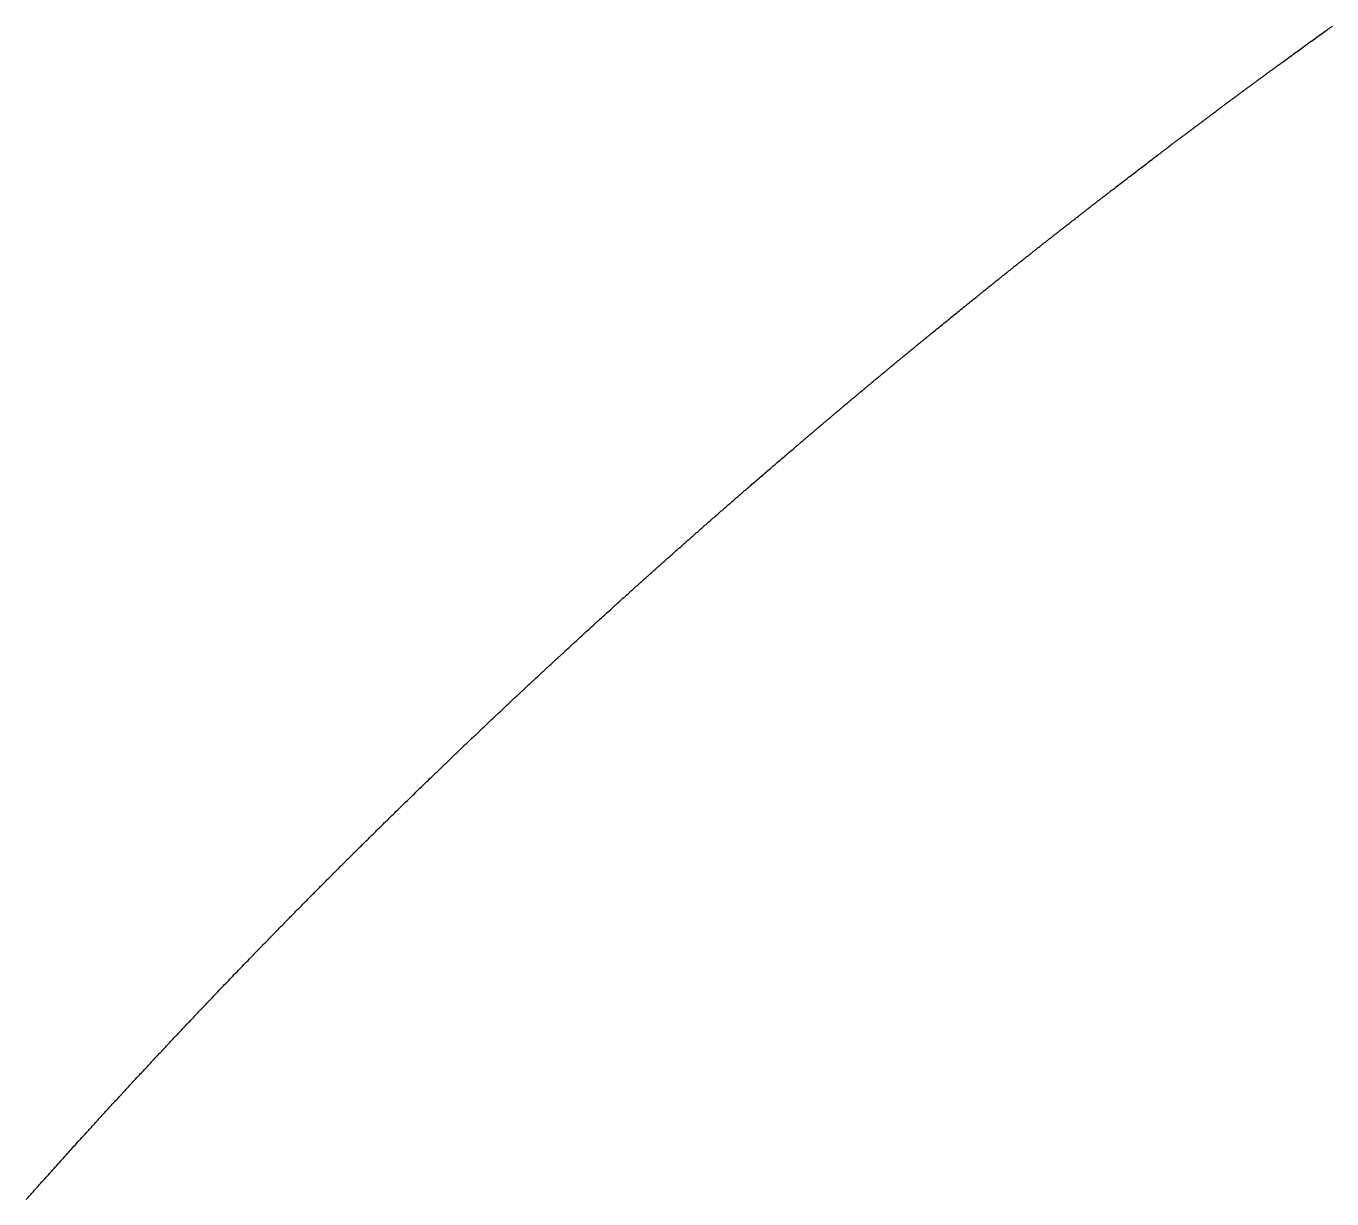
# Model space of a CAD drawing. Header units: millimetres. Extents: x 0 to 2438, y 0 to 1219.
# Drawn here: x 766.444 to 770.491, y 114.278 to 117.915 of the extents above; entities that cross this region are included whole.
import ezdxf

# ---------------------------------------------------------------- set-up
doc = ezdxf.new("R2010")
doc.units = ezdxf.units.MM
doc.layers.add('CUT', color=7, linetype='Continuous')

msp = doc.modelspace()

# ---------------------------------------------------------------- linework, layer by layer
at = {"layer": 'CUT'}
msp.add_lwpolyline([(766.4436, 114.276), (766.4457, 114.2783), (766.4477, 114.2806), (766.4498, 114.283), (766.4519, 114.2853), (766.4539, 114.2876), (766.456, 114.2899), (766.458, 114.2922), (766.46, 114.2945), (766.4621, 114.2968), (766.4642, 114.2991), (766.4664, 114.3015), (766.4685, 114.3039), (766.4705, 114.3062), (766.4724, 114.3084), (766.4741, 114.3103), (766.4759, 114.3123), (766.478, 114.3146), (766.4807, 114.3176), (766.4841, 114.3215), (766.4882, 114.3261), (766.4927, 114.331), (766.4971, 114.336), (766.5014, 114.3408), (766.5056, 114.3454), (766.5096, 114.3499), (766.5136, 114.3544), (766.5177, 114.359), (766.5218, 114.3636), (766.526, 114.3682), (766.5301, 114.3728), (766.5343, 114.3774), (766.5384, 114.382), (766.5425, 114.3866), (766.5467, 114.3912), (766.5508, 114.3958), (766.5549, 114.4004), (766.5591, 114.4049), (766.5632, 114.4095), (766.5674, 114.4142), (766.5715, 114.4188), (766.5757, 114.4234), (766.5798, 114.4279), (766.5838, 114.4324), (766.5879, 114.4369), (766.592, 114.4414), (766.5964, 114.4462), (766.6009, 114.4512), (766.6053, 114.4561), (766.6094, 114.4606), (766.613, 114.4645), (766.6157, 114.4675), (766.6178, 114.4698), (766.6195, 114.4718), (766.6213, 114.4737), (766.6232, 114.4757), (766.6252, 114.478), (766.6274, 114.4804), (766.6295, 114.4828), (766.6317, 114.4851), (766.6338, 114.4874), (766.6358, 114.4897), (766.6379, 114.4919), (766.6399, 114.4942), (766.642, 114.4965), (766.6441, 114.4987), (766.6462, 114.501), (766.6483, 114.5033), (766.6503, 114.5056), (766.6524, 114.5079), (766.6545, 114.5101), (766.6566, 114.5124), (766.6587, 114.5147), (766.6607, 114.517), (766.6628, 114.5193), (766.6649, 114.5215), (766.667, 114.5238), (766.6691, 114.5261), (766.6711, 114.5284), (766.6732, 114.5306), (766.6753, 114.5329), (766.6774, 114.5352), (766.6795, 114.5375), (766.6815, 114.5398), (766.6836, 114.542), (766.6857, 114.5443), (766.6878, 114.5466), (766.6899, 114.5489), (766.692, 114.5511), (766.6941, 114.5534), (766.6961, 114.5557), (766.6982, 114.5579), (766.7003, 114.5602), (766.7024, 114.5625), (766.7045, 114.5648), (766.7066, 114.567), (766.7087, 114.5693), (766.7107, 114.5716), (766.7128, 114.5739), (766.7149, 114.5761), (766.717, 114.5784), (766.7191, 114.5807), (766.7212, 114.5829), (766.7233, 114.5852), (766.7254, 114.5875), (766.7275, 114.5897), (766.7295, 114.592), (766.7316, 114.5943), (766.7337, 114.5966), (766.7358, 114.5988), (766.7379, 114.6011), (766.74, 114.6034), (766.7421, 114.6056), (766.7442, 114.6079), (766.7463, 114.6102), (766.7484, 114.6124), (766.7505, 114.6147), (766.7525, 114.617), (766.7546, 114.6192), (766.7567, 114.6215), (766.7588, 114.6238), (766.7609, 114.626), (766.763, 114.6283), (766.7651, 114.6306), (766.7672, 114.6328), (766.7693, 114.6351), (766.7714, 114.6373), (766.7735, 114.6396), (766.7756, 114.6419), (766.7777, 114.6441), (766.7798, 114.6464), (766.7819, 114.6487), (766.784, 114.6509), (766.7861, 114.6532), (766.7882, 114.6555), (766.7903, 114.6577), (766.7924, 114.66), (766.7945, 114.6622), (766.7966, 114.6645), (766.7987, 114.6668), (766.8008, 114.669), (766.8029, 114.6713), (766.805, 114.6735), (766.8071, 114.6758), (766.8092, 114.6781), (766.8113, 114.6803), (766.8134, 114.6826), (766.8155, 114.6848), (766.8176, 114.6871), (766.8197, 114.6893), (766.8218, 114.6916), (766.8239, 114.6939), (766.826, 114.6961), (766.8281, 114.6984), (766.8302, 114.7006), (766.8323, 114.7029), (766.8344, 114.7051), (766.8365, 114.7074), (766.8386, 114.7097), (766.8407, 114.7119), (766.8428, 114.7142), (766.8449, 114.7164), (766.847, 114.7187), (766.8491, 114.7209), (766.8512, 114.7232), (766.8534, 114.7254), (766.8555, 114.7277), (766.8576, 114.7299), (766.8597, 114.7322), (766.8618, 114.7344), (766.8639, 114.7367), (766.866, 114.739), (766.8681, 114.7412), (766.8702, 114.7435), (766.8723, 114.7457), (766.8744, 114.748), (766.8765, 114.7502), (766.8786, 114.7525), (766.8808, 114.7547), (766.8829, 114.757), (766.885, 114.7592), (766.8871, 114.7615), (766.8892, 114.7637), (766.8913, 114.766), (766.8934, 114.7682), (766.8956, 114.7705), (766.8977, 114.7727), (766.8998, 114.7749), (766.9019, 114.7772), (766.904, 114.7794), (766.9061, 114.7817), (766.9082, 114.7839), (766.9103, 114.7862), (766.9125, 114.7884), (766.9146, 114.7907), (766.9167, 114.7929), (766.9188, 114.7952), (766.9209, 114.7974), (766.923, 114.7997), (766.9252, 114.8019), (766.9273, 114.8041), (766.9294, 114.8064), (766.9315, 114.8086), (766.9336, 114.8109), (766.9357, 114.8131), (766.9379, 114.8154), (766.94, 114.8176), (766.9421, 114.8198), (766.9442, 114.8221), (766.9463, 114.8243), (766.9485, 114.8266), (766.9506, 114.8288), (766.9527, 114.831), (766.9548, 114.8333), (766.9569, 114.8355), (766.9591, 114.8378), (766.9612, 114.84), (766.9633, 114.8422), (766.9654, 114.8445), (766.9676, 114.8467), (766.9697, 114.849), (766.9718, 114.8512), (766.9739, 114.8534), (766.976, 114.8557), (766.9782, 114.8579), (766.9803, 114.8601), (766.9824, 114.8624), (766.9846, 114.8646), (766.9867, 114.8669), (766.9888, 114.8691), (766.9909, 114.8713), (766.993, 114.8735), (766.9951, 114.8758), (766.9973, 114.878), (766.9994, 114.8803), (767.0017, 114.8826), (767.0039, 114.8849), (767.006, 114.8872), (767.0079, 114.8892), (767.0097, 114.8911), (767.0115, 114.893), (767.0137, 114.8952), (767.0165, 114.8981), (767.0201, 114.9019), (767.0243, 114.9064), (767.0289, 114.9111), (767.0335, 114.916), (767.0379, 114.9206), (767.0422, 114.9251), (767.0463, 114.9294), (767.0505, 114.9338), (767.0547, 114.9382), (767.059, 114.9426), (767.0633, 114.9471), (767.0676, 114.9516), (767.0718, 114.956), (767.0761, 114.9605), (767.0804, 114.9649), (767.0846, 114.9693), (767.0889, 114.9737), (767.0931, 114.9782), (767.0974, 114.9826), (767.1017, 114.9871), (767.106, 114.9915), (767.1103, 114.996), (767.1146, 115.0004), (767.1188, 115.0048), (767.123, 115.0091), (767.1272, 115.0135), (767.1315, 115.0179), (767.1359, 115.0225), (767.1406, 115.0273), (767.1452, 115.0321), (767.1495, 115.0365), (767.1531, 115.0402), (767.1559, 115.0431), (767.158, 115.0453), (767.1599, 115.0472), (767.1616, 115.049), (767.1636, 115.0511), (767.1658, 115.0533), (767.168, 115.0556), (767.1702, 115.0579), (767.1724, 115.0601), (767.1746, 115.0623), (767.1767, 115.0645), (767.1788, 115.0667), (767.1809, 115.0689), (767.1831, 115.0711), (767.1852, 115.0733), (767.1874, 115.0755), (767.1895, 115.0777), (767.1917, 115.0799), (767.1938, 115.0821), (767.196, 115.0843), (767.1981, 115.0865), (767.2002, 115.0887), (767.2024, 115.0909), (767.2045, 115.0931), (767.2067, 115.0953), (767.2088, 115.0975), (767.211, 115.0997), (767.2131, 115.1019), (767.2153, 115.1041), (767.2174, 115.1063), (767.2196, 115.1085), (767.2217, 115.1107), (767.2239, 115.1129), (767.226, 115.1151), (767.2282, 115.1173), (767.2303, 115.1195), (767.2325, 115.1217), (767.2346, 115.1239), (767.2368, 115.1261), (767.2389, 115.1283), (767.2411, 115.1305), (767.2432, 115.1327), (767.2454, 115.1349), (767.2475, 115.1371), (767.2497, 115.1393), (767.2518, 115.1415), (767.254, 115.1437), (767.2562, 115.1459), (767.2583, 115.148), (767.2605, 115.1502), (767.2626, 115.1524), (767.2648, 115.1546), (767.2669, 115.1568), (767.2691, 115.159), (767.2712, 115.1612), (767.2734, 115.1634), (767.2756, 115.1656), (767.2777, 115.1678), (767.2799, 115.17), (767.282, 115.1722), (767.2842, 115.1744), (767.2863, 115.1765), (767.2885, 115.1787), (767.2907, 115.1809), (767.2928, 115.1831), (767.295, 115.1853), (767.2971, 115.1875), (767.2993, 115.1897), (767.3015, 115.1919), (767.3036, 115.1941), (767.3058, 115.1962), (767.3079, 115.1984), (767.3101, 115.2006), (767.3123, 115.2028), (767.3144, 115.205), (767.3166, 115.2072), (767.3187, 115.2094), (767.3209, 115.2116), (767.3231, 115.2137), (767.3252, 115.2159), (767.3274, 115.2181), (767.3296, 115.2203), (767.3317, 115.2225), (767.3339, 115.2247), (767.3361, 115.2268), (767.3382, 115.229), (767.3404, 115.2312), (767.3426, 115.2334), (767.3447, 115.2356), (767.3469, 115.2378), (767.3491, 115.2399), (767.3512, 115.2421), (767.3534, 115.2443), (767.3555, 115.2465), (767.3577, 115.2487), (767.3599, 115.2509), (767.3621, 115.253), (767.3642, 115.2552), (767.3664, 115.2574), (767.3686, 115.2596), (767.3707, 115.2618), (767.3729, 115.2639), (767.3751, 115.2661), (767.3772, 115.2683), (767.3794, 115.2705), (767.3816, 115.2726), (767.3837, 115.2748), (767.3859, 115.277), (767.3881, 115.2792), (767.3903, 115.2814), (767.3924, 115.2835), (767.3946, 115.2857), (767.3968, 115.2879), (767.399, 115.2901), (767.4011, 115.2922), (767.4033, 115.2944), (767.4055, 115.2966), (767.4076, 115.2988), (767.4098, 115.3009), (767.412, 115.3031), (767.4142, 115.3053), (767.4163, 115.3075), (767.4185, 115.3096), (767.4207, 115.3118), (767.4229, 115.314), (767.425, 115.3161), (767.4272, 115.3183), (767.4294, 115.3205), (767.4316, 115.3227), (767.4338, 115.3248), (767.4359, 115.327), (767.4381, 115.3292), (767.4403, 115.3313), (767.4425, 115.3335), (767.4446, 115.3357), (767.4468, 115.3379), (767.449, 115.34), (767.4512, 115.3422), (767.4534, 115.3444), (767.4555, 115.3465), (767.4577, 115.3487), (767.4599, 115.3509), (767.4621, 115.353), (767.4643, 115.3552), (767.4664, 115.3574), (767.4686, 115.3595), (767.4708, 115.3617), (767.473, 115.3639), (767.4752, 115.366), (767.4774, 115.3682), (767.4795, 115.3704), (767.4817, 115.3725), (767.4839, 115.3747), (767.4861, 115.3769), (767.4883, 115.379), (767.4905, 115.3812), (767.4926, 115.3833), (767.4948, 115.3855), (767.497, 115.3877), (767.4992, 115.3898), (767.5014, 115.392), (767.5036, 115.3942), (767.5058, 115.3963), (767.508, 115.3985), (767.5101, 115.4006), (767.5123, 115.4028), (767.5145, 115.405), (767.5167, 115.4071), (767.5189, 115.4093), (767.5211, 115.4114), (767.5233, 115.4136), (767.5255, 115.4158), (767.5276, 115.4179), (767.5298, 115.4201), (767.532, 115.4222), (767.5342, 115.4244), (767.5364, 115.4266), (767.5386, 115.4287), (767.5408, 115.4309), (767.543, 115.433), (767.5451, 115.4352), (767.5473, 115.4373), (767.5495, 115.4395), (767.5517, 115.4417), (767.554, 115.4439), (767.5563, 115.4461), (767.5585, 115.4483), (767.5605, 115.4503), (767.5624, 115.4521), (767.5642, 115.4539), (767.5665, 115.4561), (767.5693, 115.4589), (767.5729, 115.4625), (767.5772, 115.4667), (767.5819, 115.4712), (767.5865, 115.4758), (767.591, 115.4802), (767.5954, 115.4844), (767.5996, 115.4886), (767.6038, 115.4927), (767.6081, 115.4969), (767.6124, 115.5011), (767.6167, 115.5053), (767.6211, 115.5096), (767.6254, 115.5138), (767.6298, 115.518), (767.6341, 115.5222), (767.6384, 115.5264), (767.6427, 115.5306), (767.647, 115.5348), (767.6514, 115.539), (767.6557, 115.5432), (767.6601, 115.5475), (767.6644, 115.5517), (767.6688, 115.5559), (767.673, 115.5601), (767.6773, 115.5642), (767.6815, 115.5683), (767.6859, 115.5725), (767.6904, 115.5769), (767.6951, 115.5814), (767.6998, 115.5859), (767.7041, 115.5901), (767.7078, 115.5936), (767.7106, 115.5964), (767.7127, 115.5984), (767.7145, 115.6002), (767.7163, 115.6019), (767.7183, 115.6038), (767.7204, 115.6058), (767.7226, 115.6079), (767.7248, 115.6101), (767.727, 115.6122), (767.7292, 115.6143), (767.7313, 115.6163), (767.7334, 115.6183), (767.7355, 115.6204), (767.7376, 115.6224), (767.7398, 115.6245), (767.7419, 115.6265), (767.7441, 115.6286), (767.7462, 115.6306), (767.7483, 115.6327), (767.7505, 115.6348), (767.7526, 115.6368), (767.7548, 115.6389), (767.7569, 115.6409), (767.759, 115.643), (767.7612, 115.645), (767.7633, 115.6471), (767.7654, 115.6491), (767.7676, 115.6512), (767.7697, 115.6532), (767.7719, 115.6553), (767.774, 115.6573), (767.7761, 115.6594), (767.7783, 115.6614), (767.7804, 115.6635), (767.7826, 115.6655), (767.7847, 115.6676), (767.7869, 115.6696), (767.789, 115.6717), (767.7911, 115.6737), (767.7933, 115.6757), (767.7954, 115.6778), (767.7976, 115.6798), (767.7997, 115.6819), (767.8018, 115.6839), (767.804, 115.686), (767.8061, 115.688), (767.8083, 115.6901), (767.8104, 115.6921), (767.8126, 115.6942), (767.8147, 115.6962), (767.8169, 115.6983), (767.819, 115.7003), (767.8211, 115.7023), (767.8233, 115.7044), (767.8254, 115.7064), (767.8276, 115.7085), (767.8297, 115.7105), (767.8319, 115.7126), (767.834, 115.7146), (767.8362, 115.7166), (767.8383, 115.7187), (767.8405, 115.7207), (767.8426, 115.7228), (767.8448, 115.7248), (767.8469, 115.7268), (767.8491, 115.7289), (767.8512, 115.7309), (767.8534, 115.733), (767.8555, 115.735), (767.8577, 115.737), (767.8598, 115.7391), (767.862, 115.7411), (767.8641, 115.7432), (767.8663, 115.7452), (767.8684, 115.7472), (767.8706, 115.7493), (767.8727, 115.7513), (767.8749, 115.7534), (767.877, 115.7554), (767.8792, 115.7574), (767.8813, 115.7595), (767.8835, 115.7615), (767.8856, 115.7635), (767.8878, 115.7656), (767.8899, 115.7676), (767.8921, 115.7696), (767.8943, 115.7717), (767.8964, 115.7737), (767.8986, 115.7757), (767.9007, 115.7778), (767.9029, 115.7798), (767.905, 115.7818), (767.9072, 115.7839), (767.9093, 115.7859), (767.9115, 115.7879), (767.9137, 115.79), (767.9158, 115.792), (767.918, 115.794), (767.9201, 115.7961), (767.9223, 115.7981), (767.9244, 115.8001), (767.9266, 115.8022), (767.9288, 115.8042), (767.9309, 115.8062), (767.9331, 115.8083), (767.9352, 115.8103), (767.9374, 115.8123), (767.9396, 115.8143), (767.9417, 115.8164), (767.9439, 115.8184), (767.946, 115.8204), (767.9482, 115.8225), (767.9504, 115.8245), (767.9525, 115.8265), (767.9547, 115.8285), (767.9568, 115.8306), (767.959, 115.8326), (767.9612, 115.8346), (767.9633, 115.8367), (767.9655, 115.8387), (767.9677, 115.8407), (767.9698, 115.8427), (767.972, 115.8448), (767.9741, 115.8468), (767.9763, 115.8488), (767.9785, 115.8508), (767.9806, 115.8529), (767.9828, 115.8549), (767.985, 115.8569), (767.9871, 115.8589), (767.9893, 115.861), (767.9915, 115.863), (767.9936, 115.865), (767.9958, 115.867), (767.998, 115.869), (768.0001, 115.8711), (768.0023, 115.8731), (768.0045, 115.8751), (768.0066, 115.8771), (768.0088, 115.8791), (768.011, 115.8812), (768.0131, 115.8832), (768.0153, 115.8852), (768.0175, 115.8872), (768.0196, 115.8892), (768.0218, 115.8913), (768.024, 115.8933), (768.0261, 115.8953), (768.0283, 115.8973), (768.0305, 115.8993), (768.0326, 115.9014), (768.0348, 115.9034), (768.037, 115.9054), (768.0392, 115.9074), (768.0413, 115.9094), (768.0435, 115.9114), (768.0457, 115.9135), (768.0479, 115.9155), (768.05, 115.9175), (768.0522, 115.9195), (768.0544, 115.9215), (768.0565, 115.9235), (768.0587, 115.9256), (768.0609, 115.9276), (768.0631, 115.9296), (768.0652, 115.9316), (768.0674, 115.9336), (768.0696, 115.9356), (768.0718, 115.9376), (768.0739, 115.9397), (768.0761, 115.9417), (768.0783, 115.9437), (768.0805, 115.9457), (768.0826, 115.9477), (768.0848, 115.9497), (768.087, 115.9517), (768.0892, 115.9537), (768.0914, 115.9558), (768.0935, 115.9578), (768.0957, 115.9598), (768.0978, 115.9617), (768.1, 115.9637), (768.1022, 115.9657), (768.1044, 115.9678), (768.1067, 115.9699), (768.109, 115.972), (768.1111, 115.974), (768.1131, 115.9758), (768.1149, 115.9775), (768.1168, 115.9792), (768.119, 115.9812), (768.1218, 115.9839), (768.1256, 115.9873), (768.1299, 115.9913), (768.1346, 115.9956), (768.1394, 116), (768.144, 116.0042), (768.1484, 116.0082), (768.1527, 116.0122), (768.157, 116.0161), (768.1613, 116.0201), (768.1657, 116.0241), (768.1701, 116.0282), (768.1746, 116.0322), (768.179, 116.0363), (768.1834, 116.0403), (768.1878, 116.0443), (768.1922, 116.0483), (768.1965, 116.0523), (768.2009, 116.0563), (768.2054, 116.0604), (768.2098, 116.0644), (768.2142, 116.0684), (768.2186, 116.0725), (768.223, 116.0765), (768.2274, 116.0805), (768.2317, 116.0844), (768.236, 116.0883), (768.2405, 116.0923), (768.245, 116.0965), (768.2498, 116.1008), (768.2546, 116.1051), (768.259, 116.1091), (768.2627, 116.1125), (768.2656, 116.1151), (768.2678, 116.1172), (768.2697, 116.1189), (768.2716, 116.1206), (768.2736, 116.1224), (768.2758, 116.1244), (768.2782, 116.1265), (768.2805, 116.1286), (768.2828, 116.1307), (768.285, 116.1327), (768.2872, 116.1347), (768.2894, 116.1366), (768.2916, 116.1386), (768.2938, 116.1407), (768.296, 116.1427), (768.2983, 116.1447), (768.3005, 116.1467), (768.3027, 116.1487), (768.305, 116.1507), (768.3072, 116.1527), (768.3094, 116.1547), (768.3116, 116.1567), (768.3139, 116.1587), (768.3161, 116.1607), (768.3183, 116.1628), (768.3205, 116.1648), (768.3228, 116.1668), (768.325, 116.1688), (768.3272, 116.1708), (768.3295, 116.1728), (768.3317, 116.1748), (768.3339, 116.1768), (768.3361, 116.1788), (768.3384, 116.1808), (768.3406, 116.1828), (768.3428, 116.1848), (768.3451, 116.1868), (768.3473, 116.1888), (768.3495, 116.1908), (768.3518, 116.1928), (768.354, 116.1948), (768.3562, 116.1968), (768.3585, 116.1988), (768.3607, 116.2008), (768.3629, 116.2028), (768.3651, 116.2048), (768.3674, 116.2068), (768.3696, 116.2088), (768.3718, 116.2108), (768.3741, 116.2128), (768.3763, 116.2148), (768.3785, 116.2168), (768.3808, 116.2188), (768.383, 116.2208), (768.3853, 116.2228), (768.3875, 116.2248), (768.3897, 116.2268), (768.392, 116.2288), (768.3942, 116.2308), (768.3964, 116.2328), (768.3987, 116.2348), (768.4009, 116.2368), (768.4031, 116.2388), (768.4054, 116.2408), (768.4076, 116.2428), (768.4098, 116.2448), (768.4121, 116.2468), (768.4143, 116.2488), (768.4166, 116.2508), (768.4188, 116.2528), (768.421, 116.2548), (768.4233, 116.2568), (768.4255, 116.2588), (768.4278, 116.2607), (768.43, 116.2627), (768.4322, 116.2647), (768.4345, 116.2667), (768.4367, 116.2687), (768.439, 116.2707), (768.4412, 116.2727), (768.4434, 116.2747), (768.4457, 116.2767), (768.4479, 116.2787), (768.4502, 116.2807), (768.4524, 116.2827), (768.4546, 116.2846), (768.4569, 116.2866), (768.4591, 116.2886), (768.4614, 116.2906), (768.4636, 116.2926), (768.4659, 116.2946), (768.4681, 116.2966), (768.4703, 116.2986), (768.4726, 116.3006), (768.4748, 116.3025), (768.4771, 116.3045), (768.4793, 116.3065), (768.4816, 116.3085), (768.4838, 116.3105), (768.4861, 116.3125), (768.4883, 116.3145), (768.4905, 116.3165), (768.4928, 116.3184), (768.495, 116.3204), (768.4973, 116.3224), (768.4995, 116.3244), (768.5018, 116.3264), (768.504, 116.3284), (768.5063, 116.3303), (768.5085, 116.3323), (768.5108, 116.3343), (768.513, 116.3363), (768.5153, 116.3383), (768.5175, 116.3403), (768.5198, 116.3422), (768.522, 116.3442), (768.5243, 116.3462), (768.5265, 116.3482), (768.5288, 116.3502), (768.531, 116.3522), (768.5333, 116.3541), (768.5355, 116.3561), (768.5378, 116.3581), (768.54, 116.3601), (768.5423, 116.3621), (768.5445, 116.364), (768.5468, 116.366), (768.549, 116.368), (768.5513, 116.37), (768.5535, 116.372), (768.5558, 116.3739), (768.558, 116.3759), (768.5603, 116.3779), (768.5625, 116.3799), (768.5648, 116.3818), (768.567, 116.3838), (768.5693, 116.3858), (768.5715, 116.3878), (768.5738, 116.3897), (768.5761, 116.3917), (768.5783, 116.3937), (768.5806, 116.3957), (768.5828, 116.3976), (768.5851, 116.3996), (768.5873, 116.4016), (768.5896, 116.4036), (768.5918, 116.4055), (768.5941, 116.4075), (768.5964, 116.4095), (768.5986, 116.4115), (768.6009, 116.4134), (768.6031, 116.4154), (768.6054, 116.4174), (768.6076, 116.4194), (768.6099, 116.4213), (768.6122, 116.4233), (768.6144, 116.4253), (768.6167, 116.4272), (768.6189, 116.4292), (768.6212, 116.4312), (768.6235, 116.4332), (768.6257, 116.4351), (768.628, 116.4371), (768.6302, 116.4391), (768.6325, 116.441), (768.6348, 116.443), (768.637, 116.445), (768.6393, 116.4469), (768.6415, 116.4489), (768.6438, 116.4509), (768.6461, 116.4528), (768.6483, 116.4548), (768.6506, 116.4568), (768.6528, 116.4587), (768.6551, 116.4607), (768.6574, 116.4627), (768.6596, 116.4646), (768.6619, 116.4666), (768.6642, 116.4686), (768.6664, 116.4705), (768.6687, 116.4725), (768.6709, 116.4744), (768.6732, 116.4764), (768.6755, 116.4784), (768.6779, 116.4804), (768.6802, 116.4825), (768.6825, 116.4844), (768.6846, 116.4862), (768.6865, 116.4879), (768.6884, 116.4896), (768.6907, 116.4916), (768.6936, 116.4941), (768.6974, 116.4973), (768.7017, 116.5011), (768.7064, 116.5052), (768.7112, 116.5093), (768.7158, 116.5133), (768.7202, 116.5171), (768.7245, 116.5208), (768.7288, 116.5245), (768.7332, 116.5282), (768.7376, 116.532), (768.742, 116.5359), (768.7464, 116.5397), (768.7508, 116.5435), (768.7552, 116.5473), (768.7596, 116.551), (768.764, 116.5548), (768.7684, 116.5586), (768.7728, 116.5624), (768.7772, 116.5662), (768.7817, 116.57), (768.7861, 116.5738), (768.7906, 116.5776), (768.795, 116.5814), (768.7993, 116.5851), (768.8036, 116.5888), (768.808, 116.5925), (768.8124, 116.5963), (768.817, 116.6002), (768.8218, 116.6043), (768.8265, 116.6084), (768.831, 116.6121), (768.8347, 116.6153), (768.8375, 116.6177), (768.8397, 116.6196), (768.8415, 116.6211), (768.8432, 116.6226), (768.8452, 116.6243), (768.8473, 116.6261), (768.8496, 116.628), (768.8518, 116.6299), (768.854, 116.6318), (768.8561, 116.6336), (768.8583, 116.6354), (768.8604, 116.6372), (768.8625, 116.639), (768.8647, 116.6408), (768.8668, 116.6427), (768.869, 116.6445), (768.8711, 116.6463), (768.8733, 116.6481), (768.8754, 116.65), (768.8775, 116.6518), (768.8797, 116.6536), (768.8818, 116.6554), (768.884, 116.6572), (768.8861, 116.6591), (768.8883, 116.6609), (768.8904, 116.6627), (768.8926, 116.6645), (768.8947, 116.6663), (768.8968, 116.6682), (768.899, 116.67), (768.9011, 116.6718), (768.9033, 116.6736), (768.9054, 116.6754), (768.9076, 116.6773), (768.9097, 116.6791), (768.9119, 116.6809), (768.914, 116.6827), (768.9162, 116.6845), (768.9183, 116.6863), (768.9205, 116.6882), (768.9226, 116.69), (768.9248, 116.6918), (768.9269, 116.6936), (768.9291, 116.6954), (768.9312, 116.6972), (768.9334, 116.6991), (768.9355, 116.7009), (768.9377, 116.7027), (768.9398, 116.7045), (768.942, 116.7063), (768.9441, 116.7081), (768.9463, 116.7099), (768.9484, 116.7118), (768.9506, 116.7136), (768.9527, 116.7154), (768.9549, 116.7172), (768.957, 116.719), (768.9592, 116.7208), (768.9613, 116.7226), (768.9635, 116.7244), (768.9656, 116.7263), (768.9678, 116.7281), (768.97, 116.7299), (768.9721, 116.7317), (768.9743, 116.7335), (768.9764, 116.7353), (768.9786, 116.7371), (768.9807, 116.7389), (768.9829, 116.7407), (768.985, 116.7426), (768.9872, 116.7444), (768.9893, 116.7462), (768.9915, 116.748), (768.9937, 116.7498), (768.9958, 116.7516), (768.998, 116.7534), (769.0001, 116.7552), (769.0023, 116.757), (769.0044, 116.7588), (769.0066, 116.7606), (769.0088, 116.7624), (769.0109, 116.7643), (769.0131, 116.7661), (769.0152, 116.7679), (769.0174, 116.7697), (769.0195, 116.7715), (769.0217, 116.7733), (769.0239, 116.7751), (769.026, 116.7769), (769.0282, 116.7787), (769.0303, 116.7805), (769.0325, 116.7823), (769.0347, 116.7841), (769.0368, 116.7859), (769.039, 116.7877), (769.0411, 116.7895), (769.0433, 116.7913), (769.0454, 116.7931), (769.0476, 116.7949), (769.0498, 116.7967), (769.0519, 116.7985), (769.0541, 116.8003), (769.0563, 116.8021), (769.0584, 116.804), (769.0606, 116.8058), (769.0627, 116.8076), (769.0649, 116.8094), (769.0671, 116.8112), (769.0692, 116.813), (769.0714, 116.8148), (769.0736, 116.8166), (769.0757, 116.8184), (769.0779, 116.8202), (769.08, 116.822), (769.0822, 116.8238), (769.0844, 116.8256), (769.0865, 116.8274), (769.0887, 116.8292), (769.0909, 116.8309), (769.093, 116.8327), (769.0952, 116.8345), (769.0974, 116.8363), (769.0995, 116.8381), (769.1017, 116.8399), (769.1039, 116.8417), (769.106, 116.8435), (769.1082, 116.8453), (769.1104, 116.8471), (769.1125, 116.8489), (769.1147, 116.8507), (769.1168, 116.8525), (769.119, 116.8543), (769.1212, 116.8561), (769.1234, 116.8579), (769.1255, 116.8597), (769.1277, 116.8615), (769.1299, 116.8633), (769.132, 116.8651), (769.1342, 116.8669), (769.1364, 116.8687), (769.1385, 116.8705), (769.1407, 116.8722), (769.1429, 116.874), (769.145, 116.8758), (769.1472, 116.8776), (769.1494, 116.8794), (769.1515, 116.8812), (769.1537, 116.883), (769.1559, 116.8848), (769.1581, 116.8866), (769.1602, 116.8884), (769.1624, 116.8902), (769.1646, 116.8919), (769.1667, 116.8937), (769.1689, 116.8955), (769.1711, 116.8973), (769.1733, 116.8991), (769.1754, 116.9009), (769.1776, 116.9027), (769.1798, 116.9045), (769.1819, 116.9063), (769.1841, 116.908), (769.1863, 116.9098), (769.1885, 116.9116), (769.1906, 116.9134), (769.1928, 116.9152), (769.195, 116.917), (769.1972, 116.9188), (769.1993, 116.9206), (769.2015, 116.9223), (769.2037, 116.9241), (769.2059, 116.9259), (769.208, 116.9277), (769.2102, 116.9295), (769.2124, 116.9313), (769.2146, 116.9331), (769.2167, 116.9348), (769.2189, 116.9366), (769.2211, 116.9384), (769.2233, 116.9402), (769.2254, 116.942), (769.2276, 116.9437), (769.2298, 116.9455), (769.232, 116.9473), (769.2343, 116.9492), (769.2365, 116.951), (769.2387, 116.9528), (769.2407, 116.9545), (769.2425, 116.9559), (769.2444, 116.9575), (769.2466, 116.9593), (769.2494, 116.9616), (769.2531, 116.9646), (769.2574, 116.9681), (769.2621, 116.9719), (769.2668, 116.9758), (769.2713, 116.9795), (769.2757, 116.983), (769.2799, 116.9865), (769.2842, 116.9899), (769.2885, 116.9934), (769.2928, 116.997), (769.2972, 117.0005), (769.3016, 117.0041), (769.3059, 117.0076), (769.3103, 117.0112), (769.3146, 117.0147), (769.319, 117.0182), (769.3233, 117.0218), (769.3277, 117.0253), (769.332, 117.0288), (769.3364, 117.0324), (769.3408, 117.0359), (769.3452, 117.0395), (769.3495, 117.043), (769.3539, 117.0465), (769.3581, 117.0499), (769.3624, 117.0534), (769.3668, 117.0569), (769.3713, 117.0606), (769.376, 117.0644), (769.3807, 117.0682), (769.3851, 117.0717), (769.3888, 117.0747), (769.3916, 117.077), (769.3938, 117.0787), (769.3957, 117.0802), (769.3975, 117.0817), (769.3995, 117.0833), (769.4016, 117.085), (769.4039, 117.0868), (769.4062, 117.0887), (769.4084, 117.0905), (769.4106, 117.0922), (769.4127, 117.094), (769.4149, 117.0957), (769.4171, 117.0974), (769.4192, 117.0992), (769.4214, 117.1009), (769.4236, 117.1027), (769.4258, 117.1044), (769.428, 117.1062), (769.4302, 117.1079), (769.4323, 117.1097), (769.4345, 117.1114), (769.4367, 117.1132), (769.4389, 117.1149), (769.4411, 117.1167), (769.4432, 117.1184), (769.4454, 117.1202), (769.4476, 117.1219), (769.4498, 117.1237), (769.452, 117.1254), (769.4541, 117.1272), (769.4563, 117.1289), (769.4585, 117.1306), (769.4607, 117.1324), (769.4629, 117.1341), (769.4651, 117.1359), (769.4672, 117.1376), (769.4694, 117.1394), (769.4716, 117.1411), (769.4738, 117.1429), (769.476, 117.1446), (769.4782, 117.1463), (769.4803, 117.1481), (769.4825, 117.1498), (769.4847, 117.1516), (769.4869, 117.1533), (769.4891, 117.1551), (769.4913, 117.1568), (769.4935, 117.1585), (769.4956, 117.1603), (769.4978, 117.162), (769.5, 117.1638), (769.5022, 117.1655), (769.5044, 117.1672), (769.5066, 117.169), (769.5088, 117.1707), (769.5109, 117.1725), (769.5131, 117.1742), (769.5153, 117.1759), (769.5175, 117.1777), (769.5197, 117.1794), (769.5219, 117.1812), (769.5241, 117.1829), (769.5263, 117.1846), (769.5284, 117.1864), (769.5306, 117.1881), (769.5328, 117.1899), (769.535, 117.1916), (769.5372, 117.1933), (769.5394, 117.1951), (769.5416, 117.1968), (769.5438, 117.1985), (769.546, 117.2003), (769.5482, 117.202), (769.5503, 117.2037), (769.5525, 117.2055), (769.5547, 117.2072), (769.5569, 117.209), (769.5591, 117.2107), (769.5613, 117.2124), (769.5635, 117.2142), (769.5657, 117.2159), (769.5679, 117.2176), (769.5701, 117.2194), (769.5723, 117.2211), (769.5745, 117.2228), (769.5766, 117.2246), (769.5788, 117.2263), (769.581, 117.228), (769.5832, 117.2298), (769.5854, 117.2315), (769.5876, 117.2332), (769.5898, 117.2349), (769.592, 117.2367), (769.5942, 117.2384), (769.5964, 117.2401), (769.5986, 117.2419), (769.6008, 117.2436), (769.603, 117.2453), (769.6052, 117.2471), (769.6074, 117.2488), (769.6096, 117.2505), (769.6118, 117.2522), (769.614, 117.254), (769.6161, 117.2557), (769.6183, 117.2574), (769.6205, 117.2592), (769.6227, 117.2609), (769.6249, 117.2626), (769.6271, 117.2643), (769.6293, 117.2661), (769.6315, 117.2678), (769.6337, 117.2695), (769.6359, 117.2712), (769.6381, 117.273), (769.6403, 117.2747), (769.6425, 117.2764), (769.6447, 117.2781), (769.6469, 117.2799), (769.6491, 117.2816), (769.6513, 117.2833), (769.6535, 117.285), (769.6557, 117.2868), (769.6579, 117.2885), (769.6601, 117.2902), (769.6623, 117.2919), (769.6645, 117.2937), (769.6667, 117.2954), (769.6689, 117.2971), (769.6711, 117.2988), (769.6733, 117.3006), (769.6755, 117.3023), (769.6777, 117.304), (769.6799, 117.3057), (769.6821, 117.3074), (769.6843, 117.3092), (769.6865, 117.3109), (769.6887, 117.3126), (769.6909, 117.3143), (769.6931, 117.316), (769.6953, 117.3178), (769.6975, 117.3195), (769.6997, 117.3212), (769.7019, 117.3229), (769.7042, 117.3246), (769.7064, 117.3264), (769.7086, 117.3281), (769.7108, 117.3298), (769.713, 117.3315), (769.7152, 117.3332), (769.7174, 117.3349), (769.7196, 117.3367), (769.7218, 117.3384), (769.724, 117.3401), (769.7262, 117.3418), (769.7284, 117.3435), (769.7306, 117.3452), (769.7328, 117.347), (769.735, 117.3487), (769.7372, 117.3504), (769.7394, 117.3521), (769.7416, 117.3538), (769.7439, 117.3555), (769.7461, 117.3572), (769.7483, 117.359), (769.7505, 117.3607), (769.7527, 117.3624), (769.7549, 117.3641), (769.7571, 117.3658), (769.7593, 117.3675), (769.7615, 117.3692), (769.7637, 117.3709), (769.7659, 117.3727), (769.7681, 117.3744), (769.7703, 117.3761), (769.7726, 117.3778), (769.7748, 117.3795), (769.777, 117.3812), (769.7792, 117.3829), (769.7814, 117.3846), (769.7836, 117.3863), (769.7858, 117.388), (769.788, 117.3897), (769.7902, 117.3914), (769.7925, 117.3932), (769.7948, 117.395), (769.7971, 117.3967), (769.7993, 117.3984), (769.8013, 117.4), (769.8032, 117.4015), (769.8051, 117.4029), (769.8073, 117.4047), (769.8102, 117.4068), (769.8138, 117.4096), (769.818, 117.4129), (769.8225, 117.4164), (769.8271, 117.4199), (769.8315, 117.4233), (769.8358, 117.4266), (769.84, 117.4298), (769.8441, 117.433), (769.8483, 117.4362), (769.8526, 117.4395), (769.8569, 117.4428), (769.8611, 117.4461), (769.8654, 117.4493), (769.8697, 117.4526), (769.8739, 117.4559), (769.8782, 117.4591), (769.8824, 117.4624), (769.8867, 117.4656), (769.8909, 117.4689), (769.8952, 117.4721), (769.8995, 117.4754), (769.9038, 117.4787), (769.908, 117.4819), (769.9122, 117.4852), (769.9164, 117.4883), (769.9206, 117.4915), (769.9248, 117.4948), (769.9293, 117.4982), (769.9339, 117.5017), (769.9385, 117.5052), (769.9428, 117.5084), (769.9464, 117.5112), (769.9491, 117.5132), (769.9512, 117.5148), (769.9529, 117.5161), (769.9545, 117.5174), (769.9564, 117.5188), (769.9584, 117.5203), (769.9606, 117.5219), (769.9627, 117.5236), (769.9648, 117.5252), (769.9669, 117.5267), (769.9689, 117.5282), (769.9709, 117.5298), (769.9729, 117.5313), (769.975, 117.5329), (769.977, 117.5344), (769.9791, 117.536), (769.9811, 117.5375), (769.9832, 117.5391), (769.9852, 117.5406), (769.9873, 117.5422), (769.9893, 117.5437), (769.9913, 117.5453), (769.9934, 117.5468), (769.9954, 117.5484), (769.9975, 117.5499), (769.9995, 117.5515), (770.0016, 117.553), (770.0036, 117.5546), (770.0057, 117.5561), (770.0077, 117.5577), (770.0098, 117.5592), (770.0118, 117.5608), (770.0139, 117.5623), (770.0159, 117.5639), (770.018, 117.5654), (770.02, 117.5669), (770.0221, 117.5685), (770.0241, 117.57), (770.0262, 117.5716), (770.0282, 117.5731), (770.0303, 117.5747), (770.0323, 117.5762), (770.0344, 117.5778), (770.0364, 117.5793), (770.0385, 117.5808), (770.0405, 117.5824), (770.0426, 117.5839), (770.0446, 117.5855), (770.0467, 117.587), (770.0487, 117.5886), (770.0508, 117.5901), (770.0528, 117.5917), (770.0549, 117.5932), (770.0569, 117.5947), (770.059, 117.5963), (770.061, 117.5978), (770.0631, 117.5994), (770.0651, 117.6009), (770.0672, 117.6024), (770.0692, 117.604), (770.0713, 117.6055), (770.0733, 117.6071), (770.0754, 117.6086), (770.0774, 117.6102), (770.0795, 117.6117), (770.0815, 117.6132), (770.0836, 117.6148), (770.0857, 117.6163), (770.0877, 117.6178), (770.0898, 117.6194), (770.0918, 117.6209), (770.0939, 117.6225), (770.0959, 117.624), (770.098, 117.6255), (770.1, 117.6271), (770.1021, 117.6286), (770.1041, 117.6302), (770.1062, 117.6317), (770.1082, 117.6332), (770.1103, 117.6348), (770.1124, 117.6363), (770.1144, 117.6378), (770.1165, 117.6394), (770.1185, 117.6409), (770.1206, 117.6424), (770.1226, 117.644), (770.1247, 117.6455), (770.1268, 117.6471), (770.1288, 117.6486), (770.1309, 117.6501), (770.1329, 117.6517), (770.135, 117.6532), (770.137, 117.6547), (770.1391, 117.6563), (770.1412, 117.6578), (770.1432, 117.6593), (770.1453, 117.6609), (770.1473, 117.6624), (770.1494, 117.6639), (770.1515, 117.6655), (770.1535, 117.667), (770.1556, 117.6685), (770.1576, 117.6701), (770.1597, 117.6716), (770.1618, 117.6731), (770.1638, 117.6747), (770.1659, 117.6762), (770.1679, 117.6777), (770.17, 117.6792), (770.1721, 117.6808), (770.1741, 117.6823), (770.1762, 117.6838), (770.1782, 117.6854), (770.1803, 117.6869), (770.1824, 117.6884), (770.1844, 117.69), (770.1865, 117.6915), (770.1885, 117.693), (770.1906, 117.6945), (770.1927, 117.6961), (770.1947, 117.6976), (770.1968, 117.6991), (770.1988, 117.7007), (770.2009, 117.7022), (770.203, 117.7037), (770.205, 117.7052), (770.2071, 117.7068), (770.2092, 117.7083), (770.2112, 117.7098), (770.2133, 117.7113), (770.2154, 117.7129), (770.2174, 117.7144), (770.2195, 117.7159), (770.2215, 117.7174), (770.2236, 117.719), (770.2257, 117.7205), (770.2277, 117.722), (770.2298, 117.7235), (770.2319, 117.7251), (770.2339, 117.7266), (770.236, 117.7281), (770.2381, 117.7296), (770.2401, 117.7312), (770.2422, 117.7327), (770.2443, 117.7342), (770.2463, 117.7357), (770.2484, 117.7373), (770.2505, 117.7388), (770.2525, 117.7403), (770.2546, 117.7418), (770.2567, 117.7433), (770.2587, 117.7449), (770.2608, 117.7464), (770.2629, 117.7479), (770.2649, 117.7494), (770.267, 117.751), (770.2691, 117.7525), (770.2711, 117.754), (770.2732, 117.7555), (770.2753, 117.757), (770.2773, 117.7586), (770.2794, 117.7601), (770.2815, 117.7616), (770.2835, 117.7631), (770.2856, 117.7646), (770.2877, 117.7662), (770.2897, 117.7677), (770.2918, 117.7692), (770.2939, 117.7707), (770.296, 117.7722), (770.298, 117.7737), (770.3001, 117.7753), (770.3022, 117.7768), (770.3042, 117.7783), (770.3063, 117.7798), (770.3084, 117.7813), (770.3105, 117.7828), (770.3125, 117.7844), (770.3146, 117.7859), (770.3167, 117.7874), (770.3187, 117.7889), (770.3208, 117.7904), (770.3228, 117.7919), (770.3249, 117.7935), (770.3271, 117.795), (770.3293, 117.7966), (770.3313, 117.7981), (770.3332, 117.7995), (770.335, 117.8008), (770.3367, 117.8021), (770.3388, 117.8036), (770.3415, 117.8056), (770.345, 117.8081), (770.3491, 117.8111), (770.3536, 117.8143), (770.358, 117.8176), (770.3623, 117.8207), (770.3665, 117.8238), (770.3705, 117.8267), (770.3746, 117.8296), (770.3787, 117.8326), (770.3828, 117.8356), (770.3869, 117.8386), (770.3911, 117.8417), (770.3953, 117.8447), (770.3994, 117.8477), (770.4035, 117.8507), (770.4076, 117.8537), (770.4118, 117.8567), (770.4159, 117.8596), (770.4201, 117.8626), (770.4242, 117.8657), (770.4284, 117.8687), (770.4325, 117.8717), (770.4367, 117.8747), (770.4408, 117.8776), (770.4448, 117.8806), (770.4489, 117.8835), (770.453, 117.8865), (770.4574, 117.8896), (770.4619, 117.8928), (770.4663, 117.896), (770.4704, 117.899), (770.4739, 117.9015), (770.4766, 117.9035), (770.4787, 117.905), (770.4805, 117.9063), (770.4822, 117.9075), (770.4841, 117.9089), (770.4862, 117.9103), (770.4883, 117.9119), (770.4905, 117.9134), (770.4926, 117.9149)], dxfattribs=at)

doc.saveas('drawing.dxf')
